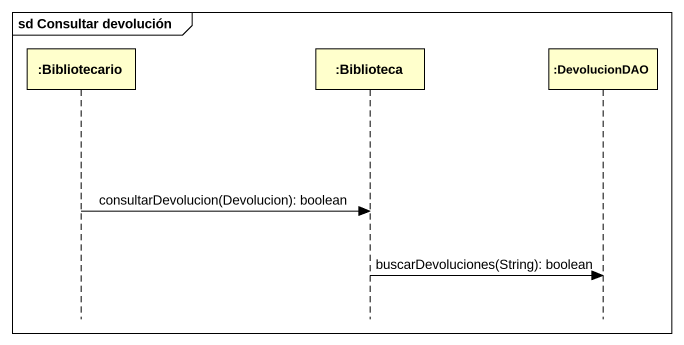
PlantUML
@startuml
mainframe sd Consultar devolución
hide footbox
participant ":Bibliotecario" as Bibliotecario
participant ":Biblioteca" as Biblioteca
participant ":DevolucionDAO" as DevolucionDAO

Bibliotecario -> Biblioteca : consultarDevolucion(Devolucion): boolean
Biblioteca -> DevolucionDAO : buscarDevoluciones(String): boolean
@enduml
